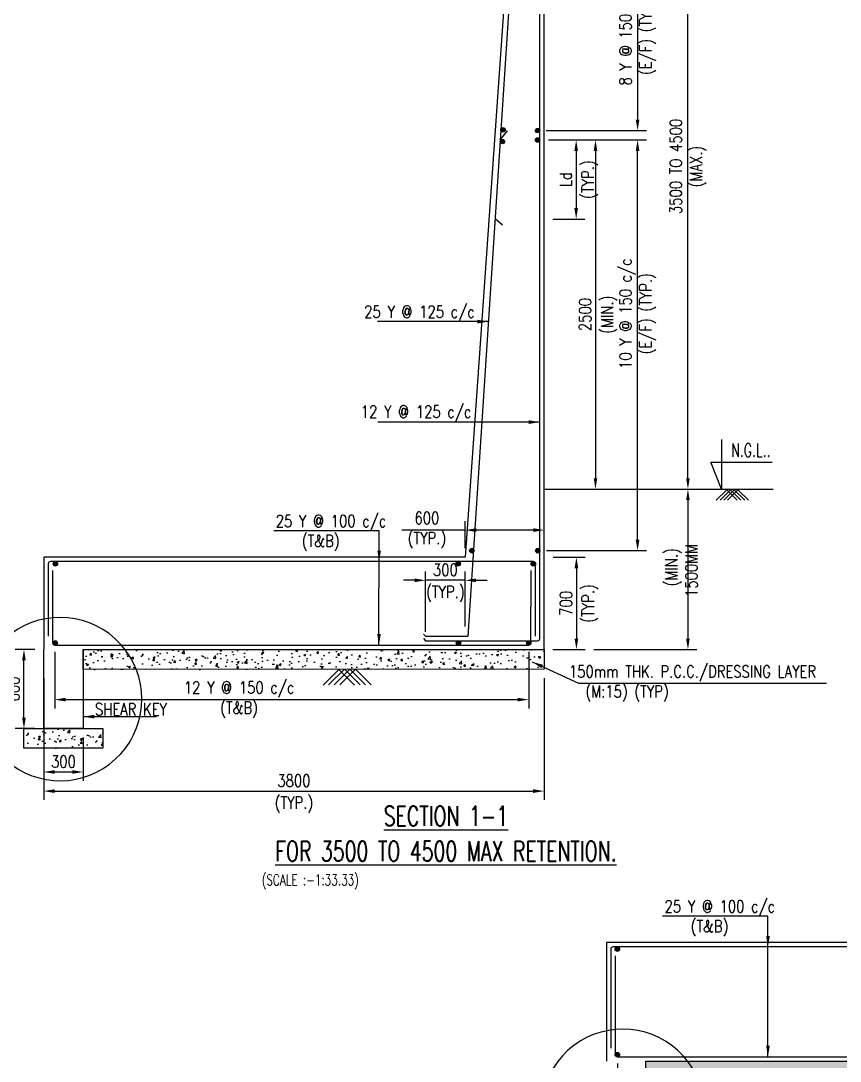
# Model space of a CAD drawing. Extents: x -69352 to 1013721, y -547461 to -186867.
# Drawn here: x 664960 to 683627, y -415184 to -391498 of the extents above; entities that cross this region are included whole.
import ezdxf
from ezdxf.enums import TextEntityAlignment as Align

# ---------------------------------------------------------------- set-up
doc = ezdxf.new("R2010")
doc.units = 0
doc.header["$LTSCALE"] = 500
doc.header["$MEASUREMENT"] = 0
doc.header["$PDMODE"] = 35
doc.header["$PDSIZE"] = -15
doc.layers.get('DEFPOINTS').update_dxf_attribs({"color": 4})
for name, color, linetype in [('FOOTING', 4, 'Continuous'), ('S-DIM-1', 5, 'Continuous'), ('S-FOOTING', 4, 'Continuous'), ('S-LEVEL SECTION', 3, 'Continuous'), ('S-PCC', 9, 'Continuous'), ('S-REINFORCEMENT', 6, 'Continuous'), ('S-RETAINING WALL', 6, 'Continuous'), ('S-TEXT', 2, 'Continuous'), ('S-TEXT-1 @ 1', 4, 'Continuous'), ('S-TITIL', 6, 'Continuous')]:
    doc.layers.add(name, color=color, linetype=linetype)
doc.styles.add('ROMANS', font='simplex.shx', dxfattribs={"width": 0.8, "height": 275})
doc.dimstyles.new('dim100', dxfattribs={"dimtxt": 250, "dimasz": 250, "dimexe": 200, "dimexo": 200, "dimgap": 100, "dimtad": 1, "dimdec": 0, "dimzin": 0, "dimdsep": 46, "dimtxsty": 'ROMANS', "dimcen": 0, "dimclrd": 5, "dimclre": 5, "dimclrt": 4, "dimadec": 0, "dimazin": 0, "dimtfac": 1, "dimtdec": 0, "dimtix": 1, "dimtofl": 0, "dimtmove": 2, "dimatfit": 3, "dimfxl": 0, "dimtolj": 1, "dimtzin": 0, "dimlwd": -1, "dimlwe": -1, "dimarcsym": 0})
doc.dimstyles.new('dim33.33', dxfattribs={"dimtxt": 250, "dimasz": 250, "dimexe": 200, "dimexo": 200, "dimgap": 100, "dimtad": 1, "dimdec": 0, "dimlfac": 0.333331, "dimzin": 0, "dimdsep": 46, "dimtxsty": 'ROMANS', "dimcen": 0, "dimclrd": 5, "dimclre": 5, "dimclrt": 4, "dimadec": 0, "dimazin": 0, "dimtfac": 1, "dimtdec": 0, "dimtix": 1, "dimtofl": 0, "dimtmove": 2, "dimatfit": 3, "dimfxl": 0, "dimtolj": 1, "dimtzin": 0, "dimlwd": -1, "dimlwe": -1, "dimarcsym": 0})
doc.dimstyles.new('dim50', dxfattribs={"dimtxt": 250, "dimasz": 250, "dimexe": 200, "dimexo": 200, "dimgap": 100, "dimtad": 1, "dimdec": 0, "dimlfac": 0.5, "dimzin": 0, "dimdsep": 46, "dimtxsty": 'ROMANS', "dimcen": 0, "dimclrd": 5, "dimclre": 5, "dimclrt": 4, "dimadec": 0, "dimazin": 0, "dimtfac": 1, "dimtdec": 0, "dimtix": 1, "dimtofl": 0, "dimtmove": 2, "dimatfit": 3, "dimfxl": 0, "dimtolj": 1, "dimtzin": 0, "dimlwd": -1, "dimlwe": -1, "dimarcsym": 0})

# ---------------------------------------------------------------- blocks, each defined once
blk = doc.blocks.new('*D657')
at = {"layer": 'DEFPOINTS', "color": 0}
for p in [(676982, -394211), (679011, -394211), (676736, -403561)]:
    blk.add_point(p, dxfattribs=at)
at = {"layer": 'S-DIM-1', "color": 5}
for p, q in [((677182, -394211), (679211, -394211)), ((676936, -403561), (679211, -403561))]:
    blk.add_line(p, q, dxfattribs=at)
at = {"layer": 'S-DIM-1', "color": 5, "lineweight": -3}
blk.add_line((679011, -403311), (679011, -394461), dxfattribs=at)
at = {"layer": 'S-DIM-1', "color": 5}
for points in [[(679053, -394461), (678969, -394461), (679011, -394211)], [(678969, -403311), (679053, -403311), (679011, -403561)]]:
    blk.add_solid(points, dxfattribs=at)
at = {"layer": 'S-DIM-1', "color": 4, "insert": (679011, -398164), "char_height": 275, "attachment_point": 5, "rotation": 90, "style": 'ROMANS'}
blk.add_mtext('\\A1;10 Y @ 150 c/c\\P(E/F) (TYP.)', dxfattribs=at)
blk = doc.blocks.new('*D658')
at = {"layer": 'DEFPOINTS', "color": 0}
for p in [(676886, -403711), (676882, -405811), (677618, -405811)]:
    blk.add_point(p, dxfattribs=at)
at = {"layer": 'S-DIM-1', "color": 5}
for p, q in [((677086, -403711), (677818, -403711)), ((677082, -405811), (677818, -405811))]:
    blk.add_line(p, q, dxfattribs=at)
at = {"layer": 'S-DIM-1', "color": 5, "lineweight": -3}
blk.add_line((677618, -403961), (677618, -405561), dxfattribs=at)
at = {"layer": 'S-DIM-1', "color": 5}
for points in [[(677660, -403961), (677576, -403961), (677618, -403711)], [(677576, -405561), (677660, -405561), (677618, -405811)]]:
    blk.add_solid(points, dxfattribs=at)
at = {"layer": 'S-DIM-1', "color": 4, "char_height": 275, "attachment_point": 5, "rotation": 90, "style": 'ROMANS'}
for s, insert in [('\\A1;700', (677381, -404761)), ('(TYP.)', (677928, -404761))]:
    blk.add_mtext(s, dxfattribs=dict(at, insert=insert))
blk = doc.blocks.new('*D659')
at = {"layer": 'DEFPOINTS', "color": 0}
for p in [(665732, -405661), (676532, -405661), (676532, -406952)]:
    blk.add_point(p, dxfattribs=at)
at = {"layer": 'S-DIM-1', "color": 5}
for p, q in [((665732, -405861), (665732, -407152)), ((676532, -405861), (676532, -407152)), ((665982, -406952), (676282, -406952))]:
    blk.add_line(p, q, dxfattribs=at)
for points in [[(665982, -406911), (665982, -406994), (665732, -406952)], [(676282, -406994), (676282, -406911), (676532, -406952)]]:
    blk.add_solid(points, dxfattribs=at)
at = {"layer": 'S-DIM-1', "color": 4, "insert": (669932, -406952), "char_height": 275, "attachment_point": 5, "style": 'ROMANS'}
blk.add_mtext('\\A1;12 Y @ 150 c/c\\P(T&B)', dxfattribs=at)
blk = doc.blocks.new('*D660')
at = {"layer": 'DEFPOINTS', "color": 0}
for p in [(665482, -406261), (676882, -406261), (676882, -409035)]:
    blk.add_point(p, dxfattribs=at)
at = {"layer": 'S-DIM-1', "color": 5}
for p, q in [((665482, -406461), (665482, -409235)), ((676882, -406461), (676882, -409235)), ((665732, -409035), (676632, -409035))]:
    blk.add_line(p, q, dxfattribs=at)
for points in [[(665732, -408993), (665732, -409077), (665482, -409035)], [(676632, -409077), (676632, -408993), (676882, -409035)]]:
    blk.add_solid(points, dxfattribs=at)
at = {"layer": 'S-DIM-1', "color": 4, "char_height": 275, "attachment_point": 5, "style": 'ROMANS'}
for s, insert in [('\\A1;3800', (671182, -408798)), ('(TYP.)', (671182, -409345))]:
    blk.add_mtext(s, dxfattribs=dict(at, insert=insert))
blk = doc.blocks.new('*D661')
at = {"layer": 'DEFPOINTS', "color": 0}
for p in [(676882, -389323), (680158, -389323), (678665, -402161)]:
    blk.add_point(p, dxfattribs=at)
at = {"layer": 'S-DIM-1', "color": 5}
for p, q in [((677082, -389323), (680358, -389323)), ((678865, -402161), (680358, -402161))]:
    blk.add_line(p, q, dxfattribs=at)
at = {"layer": 'S-DIM-1', "color": 5, "lineweight": -3}
blk.add_line((680158, -401911), (680158, -389573), dxfattribs=at)
at = {"layer": 'S-DIM-1', "color": 5}
for points in [[(680199, -389573), (680116, -389573), (680158, -389323)], [(680116, -401911), (680199, -401911), (680158, -402161)]]:
    blk.add_solid(points, dxfattribs=at)
at = {"layer": 'S-DIM-1', "color": 4, "insert": (680158, -394813), "char_height": 275, "attachment_point": 5, "rotation": 90, "style": 'ROMANS'}
blk.add_mtext('\\A1;3500 TO 4500\\P(MAX.)', dxfattribs=at)
blk = doc.blocks.new('*D664')
at = {"layer": 'DEFPOINTS', "color": 0}
for p in [(676782, -394211), (676882, -396011), (677612, -396011)]:
    blk.add_point(p, dxfattribs=at)
at = {"layer": 'S-DIM-1', "color": 5}
for p, q in [((676982, -394211), (677812, -394211)), ((677082, -396011), (677812, -396011))]:
    blk.add_line(p, q, dxfattribs=at)
at = {"layer": 'S-DIM-1', "color": 5, "lineweight": -3}
blk.add_line((677612, -394461), (677612, -395761), dxfattribs=at)
at = {"layer": 'S-DIM-1', "color": 5}
for points in [[(677654, -394461), (677570, -394461), (677612, -394211)], [(677570, -395761), (677654, -395761), (677612, -396011)]]:
    blk.add_solid(points, dxfattribs=at)
at = {"layer": 'S-DIM-1', "color": 4, "char_height": 275, "attachment_point": 5, "rotation": 90, "style": 'ROMANS'}
for s, insert in [('(TYP.)', (677921, -395111)), ('\\A1;Ld', (677374, -395111))]:
    blk.add_mtext(s, dxfattribs=dict(at, insert=insert))
blk = doc.blocks.new('*D665')
at = {"layer": 'DEFPOINTS', "color": 0}
for p in [(676982, -394211), (676886, -402161), (678052, -402161)]:
    blk.add_point(p, dxfattribs=at)
at = {"layer": 'S-DIM-1', "color": 5}
for p, q in [((677182, -394211), (678252, -394211)), ((677086, -402161), (678252, -402161))]:
    blk.add_line(p, q, dxfattribs=at)
at = {"layer": 'S-DIM-1', "color": 5, "lineweight": -3}
blk.add_line((678052, -394461), (678052, -401911), dxfattribs=at)
at = {"layer": 'S-DIM-1', "color": 5}
for points in [[(678094, -394461), (678011, -394461), (678052, -394211)], [(678011, -401911), (678094, -401911), (678052, -402161)]]:
    blk.add_solid(points, dxfattribs=at)
at = {"layer": 'S-DIM-1', "color": 4, "char_height": 275, "attachment_point": 5, "rotation": 90, "style": 'ROMANS'}
for s, insert in [('\\A1;2500', (677815, -398186)), ('(MIN.)', (678362, -398186))]:
    blk.add_mtext(s, dxfattribs=dict(at, insert=insert))
blk = doc.blocks.new('*D666')
at = {"layer": 'DEFPOINTS', "color": 0}
for p in [(679394, -402161), (677815, -405811), (680158, -405811)]:
    blk.add_point(p, dxfattribs=at)
at = {"layer": 'S-DIM-1', "color": 5}
for p, q in [((679594, -402161), (680358, -402161)), ((678015, -405811), (680358, -405811))]:
    blk.add_line(p, q, dxfattribs=at)
at = {"layer": 'S-DIM-1', "color": 5, "lineweight": -3}
blk.add_line((680158, -402411), (680158, -405561), dxfattribs=at)
at = {"layer": 'S-DIM-1', "color": 5}
for points in [[(680199, -402411), (680116, -402411), (680158, -402161)], [(680116, -405561), (680199, -405561), (680158, -405811)]]:
    blk.add_solid(points, dxfattribs=at)
at = {"layer": 'S-DIM-1', "color": 4, "insert": (680009, -404011), "char_height": 275, "attachment_point": 5, "rotation": 90, "style": 'ROMANS'}
blk.add_mtext('\\A1; (MIN.)\\P1500MM ', dxfattribs=at)
blk = doc.blocks.new('*D667')
at = {"layer": 'DEFPOINTS', "color": 0}
for p in [(675086, -403093), (675086, -403702), (676886, -403620)]:
    blk.add_point(p, dxfattribs=at)
at = {"layer": 'S-DIM-1', "color": 5}
for p, q in [((675086, -403502), (675086, -402893)), ((676886, -403420), (676886, -402893))]:
    blk.add_line(p, q, dxfattribs=at)
at = {"layer": 'S-DIM-1', "color": 5, "lineweight": -3}
for p, q in [((675086, -403093), (673639, -403093)), ((676636, -403093), (675336, -403093))]:
    blk.add_line(p, q, dxfattribs=at)
at = {"layer": 'S-DIM-1', "color": 5}
for points in [[(675336, -403051), (675336, -403135), (675086, -403093)], [(676636, -403135), (676636, -403051), (676886, -403093)]]:
    blk.add_solid(points, dxfattribs=at)
at = {"layer": 'S-DIM-1', "color": 4, "insert": (674211, -403093), "char_height": 275, "attachment_point": 5, "style": 'ROMANS'}
blk.add_mtext('\\A1;600\\P(TYP.)', dxfattribs=at)
blk = doc.blocks.new('*D668')
at = {"layer": 'DEFPOINTS', "color": 0}
for p in [(674182, -404236), (675082, -405484), (674182, -405611)]:
    blk.add_point(p, dxfattribs=at)
at = {"layer": 'S-DIM-1', "color": 5}
for p, q in [((674182, -405411), (674182, -404036)), ((675082, -405284), (675082, -404036))]:
    blk.add_line(p, q, dxfattribs=at)
at = {"layer": 'S-DIM-1', "color": 5, "lineweight": -3}
for p, q in [((673932, -404236), (673682, -404236)), ((675082, -404236), (674182, -404236)), ((675332, -404236), (675582, -404236))]:
    blk.add_line(p, q, dxfattribs=at)
at = {"layer": 'S-DIM-1', "color": 5}
for points in [[(673932, -404277), (673932, -404194), (674182, -404236)], [(675332, -404194), (675332, -404277), (675082, -404236)]]:
    blk.add_solid(points, dxfattribs=at)
at = {"layer": 'S-DIM-1', "color": 4, "char_height": 275, "attachment_point": 5, "style": 'ROMANS'}
for s, insert in [('\\A1;300', (674632, -403998)), ('(TYP.)', (674632, -404545))]:
    blk.add_mtext(s, dxfattribs=dict(at, insert=insert))
blk = doc.blocks.new('*D671')
at = {"layer": 'DEFPOINTS', "color": 0}
for p in [(678550, -415034), (690550, -415034), (690550, -416653)]:
    blk.add_point(p, dxfattribs=at)
at = {"layer": 'S-DIM-1', "color": 5}
for p, q in [((678550, -415234), (678550, -416853)), ((690550, -415234), (690550, -416853)), ((678800, -416653), (690300, -416653))]:
    blk.add_line(p, q, dxfattribs=at)
for points in [[(678800, -416612), (678800, -416695), (678550, -416653)], [(690300, -416695), (690300, -416612), (690550, -416653)]]:
    blk.add_solid(points, dxfattribs=at)
at = {"layer": 'S-DIM-1', "color": 4, "insert": (684250, -416653), "char_height": 275, "attachment_point": 5, "style": 'ROMANS'}
blk.add_mtext('\\A1;12 Y @ 100 c/c\\P(T&B)', dxfattribs=at)
blk = doc.blocks.new('*D743')
at = {"layer": 'DEFPOINTS', "color": 0}
for p in [(665482, -407611), (666382, -407611), (666382, -408600)]:
    blk.add_point(p, dxfattribs=at)
at = {"layer": 'S-DIM-1', "color": 5}
for p, q in [((665482, -407811), (665482, -408800)), ((666382, -407811), (666382, -408800)), ((665732, -408600), (666132, -408600))]:
    blk.add_line(p, q, dxfattribs=at)
for points in [[(665732, -408558), (665732, -408641), (665482, -408600)], [(666132, -408641), (666132, -408558), (666382, -408600)]]:
    blk.add_solid(points, dxfattribs=at)
at = {"layer": 'S-DIM-1', "color": 4, "insert": (665932, -408362), "char_height": 275, "attachment_point": 5, "style": 'ROMANS'}
blk.add_mtext('\\A1;300', dxfattribs=at)
blk = doc.blocks.new('*D744')
at = {"layer": 'DEFPOINTS', "color": 0}
for p in [(676732, -388973), (676732, -393997), (679011, -393997)]:
    blk.add_point(p, dxfattribs=at)
at = {"layer": 'S-DIM-1', "color": 5}
for p, q in [((676932, -388973), (679211, -388973)), ((676932, -393997), (679211, -393997))]:
    blk.add_line(p, q, dxfattribs=at)
at = {"layer": 'S-DIM-1', "color": 5, "lineweight": -3}
blk.add_line((679011, -389223), (679011, -393747), dxfattribs=at)
at = {"layer": 'S-DIM-1', "color": 5}
for points in [[(679053, -389223), (678969, -389223), (679011, -388973)], [(678969, -393747), (679053, -393747), (679011, -393997)]]:
    blk.add_solid(points, dxfattribs=at)
at = {"layer": 'S-DIM-1', "color": 4, "insert": (679011, -391805), "char_height": 275, "attachment_point": 5, "rotation": 90, "style": 'ROMANS'}
blk.add_mtext('\\A1;8 Y @ 150 c/c\\P(E/F) (TYP.)', dxfattribs=at)
blk = doc.blocks.new('*D749')
at = {"layer": 'DEFPOINTS', "color": 0}
for p in [(665032, -405811), (665482, -405811), (665482, -407611)]:
    blk.add_point(p, dxfattribs=at)
at = {"layer": 'S-DIM-1', "color": 5}
for p, q in [((665282, -405811), (664832, -405811)), ((665032, -407361), (665032, -406061)), ((665282, -407611), (664832, -407611))]:
    blk.add_line(p, q, dxfattribs=at)
for points in [[(665074, -406061), (664990, -406061), (665032, -405811)], [(664990, -407361), (665074, -407361), (665032, -407611)]]:
    blk.add_solid(points, dxfattribs=at)
at = {"layer": 'S-DIM-1', "color": 4, "insert": (664795, -406711), "char_height": 275, "attachment_point": 5, "rotation": 90, "style": 'ROMANS'}
blk.add_mtext('\\A1;600', dxfattribs=at)

msp = doc.modelspace()

# ---------------------------------------------------------------- hatches: boundary and pattern name
at = {"layer": 'S-PCC', "linetype": 'ByBlock'}
h = msp.add_hatch(dxfattribs=at)
h.set_pattern_fill('AR-CONC,_O', color=256, scale=66.666667)
h.set_pattern_definition([(50, (-16425775.17, 5516.05), (478.173455, -41.834757), [50, -550]), (355, (-16425775.17, 5516.05), (-92.500889, 501.461422), [40, -440]), (100.4514445, (-16425735.32, 5512.56), (385.672564, 459.626661), [42.493461, -467.428075]), (46.1842, (-16425775.2, 5649.4), (711.49422, -110.346187), [75, -825]), (96.6356355, (-16425715.9, 5640.2), (623.107964, 649.4124), [63.740228, -701.142507]), (351.184164, (-16425775.2, 5649.4), (623.107963, 649.4124), [60, -660]), (21, (-16425708.5, 5616.05), (397.938035, -268.412594), [50, -550]), (326, (-16425708.5, 5616.05), (162.210221, 483.433363), [40, -440]), (71.4514447, (-16425675.34, 5593.7), (560.148251, 215.020769), [42.49346, -467.428075]), (37.5, (-16425775.17, 5516.05), (8.1065702, 221.9292359), [0, -434.6666667, 0, -446.6666667, 0, -441.6666667]), (7.5, (-16425775.17, 5516.05), (175.3796916, 262.9411413), [0, -254.6666667, 0, -424.6666667, 0, -168.3333333]), (327.5, (-16425923.84, 5516.05), (355.8816241, -15.0365812), [0, -166.6666667, 0, -520, 0, -690]), (317.5, (-16425990.5, 5516.05), (388.7907796, 66.736655), [0, -216.6666667, 0, -345.3333333, 0, -490])])
h.paths.add_polyline_path([(666382.255, -406266.863), (666382.255, -405811.17), (676882.255, -405811.17), (676882.255, -406261.17)])
h = msp.add_hatch(dxfattribs=at)
h.set_pattern_fill('AR-CONC,_O', color=256, scale=66.666667)
h.set_pattern_definition([(50, (-16428385.17, 3716.05), (478.173455, -41.834757), [50, -550]), (355, (-16428385.17, 3716.05), (-92.500889, 501.461422), [40, -440]), (100.4514445, (-16428345.32, 3712.56), (385.672564, 459.626661), [42.493461, -467.428075]), (46.1842, (-16428385.2, 3849.4), (711.49422, -110.346187), [75, -825]), (96.6356355, (-16428325.9, 3840.2), (623.107964, 649.4124), [63.740228, -701.142507]), (351.184164, (-16428385.2, 3849.4), (623.107963, 649.4124), [60, -660]), (21, (-16428318.5, 3816.05), (397.938035, -268.412594), [50, -550]), (326, (-16428318.5, 3816.05), (162.210221, 483.433363), [40, -440]), (71.4514447, (-16428285.34, 3793.7), (560.148251, 215.020769), [42.49346, -467.428075]), (37.5, (-16428385.17, 3716.05), (8.1065702, 221.9292359), [0, -434.6666667, 0, -446.6666667, 0, -441.6666667]), (7.5, (-16428385.17, 3716.05), (175.3796916, 262.9411413), [0, -254.6666667, 0, -424.6666667, 0, -168.3333333]), (327.5, (-16428533.84, 3716.05), (355.8816241, -15.0365812), [0, -166.6666667, 0, -520, 0, -690]), (317.5, (-16428600.5, 3716.05), (388.7907796, 66.736655), [0, -216.6666667, 0, -345.3333333, 0, -490])])
h.paths.add_polyline_path([(665032.255, -408061.17), (665032.255, -407611.17), (666832.255, -407611.17), (666832.255, -408061.17)])
h = msp.add_hatch(dxfattribs=at)
h.set_pattern_fill('AR-CONC,_O', color=256, scale=66.666667)
h.set_pattern_definition([(50, (-16415407.43, -3856.85), (478.173455, -41.834757), [50, -550]), (355, (-16415407.43, -3856.85), (-92.500889, 501.461422), [40, -440]), (100.4514445, (-16415367.6, -3860.34), (385.672564, 459.626661), [42.493461, -467.428075]), (46.1842, (-16415407.43, -3723.5), (711.49422, -110.346187), [75, -825]), (96.6356355, (-16415348.14, -3732.7), (623.107964, 649.4124), [63.740228, -701.142507]), (351.184164, (-16415407.4, -3723.5), (623.107963, 649.4124), [60, -660]), (21, (-16415340.77, -3756.85), (397.938035, -268.412594), [50, -550]), (326, (-16415340.77, -3756.85), (162.210221, 483.433363), [40, -440]), (71.4514447, (-16415307.6, -3779.2), (560.148251, 215.020769), [42.49346, -467.428075]), (37.5, (-16415407.43, -3856.85), (8.1065702, 221.9292359), [0, -434.6666667, 0, -446.6666667, 0, -441.6666667]), (7.5, (-16415407.43, -3856.85), (175.3796916, 262.9411413), [0, -254.6666667, 0, -424.6666667, 0, -168.3333333]), (327.5, (-16415556.1, -3856.85), (355.8816241, -15.0365812), [0, -166.6666667, 0, -520, 0, -690]), (317.5, (-16415622.77, -3856.85), (388.7907796, 66.736655), [0, -216.6666667, 0, -345.3333333, 0, -490])])
h.paths.add_polyline_path([(679199.992, -415634.069), (679199.992, -415184.069), (690899.992, -415184.069), (690899.992, -415634.069)])

# ---------------------------------------------------------------- linework, layer by layer
at = {"layer": 'FOOTING', "ltscale": 0.3, "elevation": -19.392}
msp.add_lwpolyline([(666382.255, -405811.17), (666382.255, -407611.17), (665482.255, -407611.17), (665482.255, -405811.17)], dxfattribs=at)
at = {"layer": 'S-FOOTING'}
for p, q in [((688949.992, -412484.069, -8.324), (678299.992, -412484.069, -8.324)), ((678299.992, -412484.069, -8.324), (678299.992, -415184.069, -8.324))]:
    msp.add_line(p, q, dxfattribs=at)
at = {"layer": 'S-FOOTING', "elevation": -19.392}
for points in [[(675085.746, -403711.17), (665485.746, -403711.17), (665482.255, -405811.17)], [(666382.255, -405811.17), (676882.255, -405811.17)]]:
    msp.add_lwpolyline(points, dxfattribs=at)
at = {"layer": 'S-LEVEL SECTION'}
msp.add_line((676882.255, -402161.17, -19.392), (682102.08, -402161.17, -19.392), dxfattribs=at)
at = {"layer": 'S-LEVEL SECTION', "elevation": -19.392}
msp.add_lwpolyline([(680924.097, -401026.498), (680924.097, -402161.17), (680682.102, -401546.897), (682075.833, -401546.897)], dxfattribs=at)
at = {"layer": 'S-PCC', "elevation": -19.392}
for points in [[(681282.188, -402414.092), (681043.539, -402175.443), (680804.891, -402414.092)], [(681366.563, -402414.092), (681127.914, -402175.443), (680889.266, -402414.092)], [(681450.938, -402414.092), (681212.289, -402175.443), (680973.641, -402414.092)], [(681535.313, -402414.092), (681296.664, -402175.443), (681058.016, -402414.092)], [(672564.433, -406621.609), (672206.46, -406263.636), (671848.487, -406621.609)], [(672688.529, -406619.143), (672330.556, -406261.17), (671972.583, -406619.143)], [(672815.091, -406619.143), (672457.118, -406261.17), (672099.146, -406619.143)], [(672941.654, -406619.143), (672583.681, -406261.17), (672225.708, -406619.143)]]:
    msp.add_lwpolyline(points, dxfattribs=at)
at = {"layer": 'S-PCC'}
for points, elevation in [([(666382.255, -406266.863), (666382.255, -405811.17), (676882.255, -405811.17), (676882.255, -406261.17)], -19.392), ([(665032.255, -408061.17), (665032.255, -407611.17), (666832.255, -407611.17), (666832.255, -408061.17)], -19.392), ([(679199.992, -415634.069), (679199.992, -415184.069), (690899.992, -415184.069), (690899.992, -415634.069)], -8.324)]:
    msp.add_lwpolyline(points, close=True, dxfattribs=dict(at, elevation=elevation))
at = {"layer": 'S-REINFORCEMENT', "color": 5, "ltscale": 10}
msp.add_line((676224.727, -388923.222, -19.392), (675144.324, -405511.17, -19.392), dxfattribs=at)
for points, elevation in [([(674132.255, -405561.17), (674182.255, -405611.17), (676732.255, -405611.17, 0.414213562), (676782.255, -405561.17), (676782.255, -388873.222, 0.414213562), (676732.255, -388823.222), (676392.255, -388823.222)], -19.392), ([(676682.255, -405511.17), (676685.746, -403861.17, 0.414213562), (676635.746, -403811.17), (665635.746, -403811.17, 0.414213562), (665585.746, -403861.17), (665582.255, -405511.17)], -19.392), ([(665685.746, -404011.17), (665682.255, -405661.17, 0.414213562), (665732.255, -405711.17), (676532.255, -405711.17, 0.414213562), (676582.255, -405661.17), (676585.746, -404011.17)], -19.392), ([(690699.992, -414884.069), (690699.992, -412634.069, 0.414213562), (690649.992, -412584.069), (678449.992, -412584.069, 0.414213562), (678399.992, -412634.069), (678399.992, -414884.069)], -8.324), ([(678499.992, -412784.069), (678499.992, -415034.069, 0.414213562), (678549.992, -415084.069), (690549.992, -415084.069, 0.414213562), (690599.992, -415034.069), (690599.992, -412784.069)], -8.324)]:
    msp.add_lwpolyline(points, format="xyb", dxfattribs=dict(at, elevation=elevation))
at = {"layer": 'S-REINFORCEMENT', "color": 5, "ltscale": 10, "elevation": -19.392}
for points in [[(675880.48, -394208.608), (676049.796, -394002.077)], [(675763.888, -395998.699), (675929.977, -396143.965)], [(674132.255, -405461.17), (674182.255, -405511.17), (675144.324, -405511.17)]]:
    msp.add_lwpolyline(points, dxfattribs=at)
at = {"layer": 'S-REINFORCEMENT', "color": 5, "ltscale": 10, "const_width": 50}
for points, elevation in [([(675920.346, -393980.362, 1), (675970.346, -393980.362, 1)], -19.392), ([(676707.255, -393996.59, 1), (676757.255, -393996.59, 1)], -19.392), ([(675908.042, -394247.988, 1), (675958.042, -394247.988, 1)], -19.392), ([(676707.255, -394211.17, 1), (676757.255, -394211.17, 1)], -19.392), ([(675210.746, -403561.169, 1), (675260.746, -403561.169, 1)], -19.392), ([(676710.746, -403561.169, 1), (676760.746, -403561.169, 1)], -19.392), ([(665772.942, -403861.17, -1), (665722.942, -403861.17, -1)], -19.392), ([(674948.897, -403861.17, 1), (674898.897, -403861.17, 1)], -19.392), ([(676610.746, -403861.17, -1), (676660.746, -403861.17, -1)], -19.392), ([(665769.451, -405661.17, -1), (665719.451, -405661.17, -1)], -19.392), ([(674956.853, -405661.17, -1), (674906.853, -405661.17, -1)], -19.392), ([(676557.255, -405661.17, -1), (676507.255, -405661.17, -1)], -19.392), ([(678574.992, -412634.069, 1), (678524.992, -412634.069, 1)], -8.324), ([(678574.992, -415034.069, -1), (678524.992, -415034.069, -1)], -8.324)]:
    msp.add_lwpolyline(points, format="xyb", close=True, dxfattribs=dict(at, elevation=elevation))
at = {"layer": 'S-REINFORCEMENT', "color": 5, "ltscale": 10}
for centre in [(675945.346, -393980.362, -19.392), (676732.255, -393996.59, -19.392), (675933.042, -394247.988, -19.392), (676732.255, -394211.17, -19.392), (675235.746, -403561.169, -19.392), (676735.746, -403561.169, -19.392), (665747.942, -403861.17, -19.392), (674923.897, -403861.17, -19.392), (676635.746, -403861.17, -19.392), (665744.451, -405661.17, -19.392), (674931.853, -405661.17, -19.392), (676532.255, -405661.17, -19.392), (678549.992, -412634.069, -8.324), (678549.992, -415034.069, -8.324)]:
    msp.add_circle(centre, 50, dxfattribs=at)
at = {"layer": 'S-RETAINING WALL', "color": 4}
msp.add_line((676132.255, -388723.222, -19.392), (675085.746, -403711.17, -19.392), dxfattribs=at)
at = {"layer": 'S-RETAINING WALL', "color": 4, "elevation": -19.392}
msp.add_lwpolyline([(676882.255, -405811.17), (676882.255, -388723.222)], dxfattribs=at)
at = {"layer": 'S-TEXT', "color": 2, "ltscale": 11}
for centre in [(665857.255, -406939.983, -0.35), (678674.992, -416312.882, 10.718)]:
    msp.add_arc(centre, 1859.274, 233.5693979, 211.1762062, dxfattribs=at)

# ---------------------------------------------------------------- texts
at = {"layer": 'S-LEVEL SECTION', "style": 'ROMANS', "width": 0.7}
msp.add_text('N.G.L..', height=300, dxfattribs=at).set_placement((681141.568, -401272.484, 9.865), align=Align.MIDDLE_LEFT)
at = {"layer": 'S-TEXT', "style": 'ROMANS', "width": 0.7}
msp.add_text('(SCALE :-1:33.33)', height=250, dxfattribs=at).set_placement((671555.869, -411057.456, -8.324), align=Align.MIDDLE_CENTER)
at = {"layer": 'S-TEXT-1 @ 1', "style": 'ROMANS', "width": 0.8}
for s, p in [('25 Y @ 125 c/c', (672781.497, -398121.235, -19.392)), ('12 Y @ 125 c/c', (672705.144, -400397.277, -19.392)), ('25 Y @ 100 c/c', (670767.596, -402886.98, -19.392)), ('(T&B)', (671362.755, -403336.98, -19.392)), ('150mm THK. P.C.C./DRESSING LAYER', (677448.171, -406311.602, 170.195)), ('(M:15) (TYP)', (677823.927, -406766.456, 170.195)), ('SHEAR KEY', (666650.179, -407172.588, -19.392)), ('25 Y @ 100 c/c', (679625.218, -411659.879, -8.324)), ('(T&B)', (680220.377, -412109.879, -8.324))]:
    msp.add_text(s, height=275, dxfattribs=at).set_placement(p, align=Align.MIDDLE_LEFT)
at = {"layer": 'S-TITIL', "style": 'ROMANS', "width": 0.7}
for s, p in [('%%USECTION 1-1', (674645.417, -409602.288, 0.025)), ('%%UFOR 3500 TO 4500 MAX RETENTION.', (674645.417, -410402.288, 0.025))]:
    msp.add_text(s, height=450, dxfattribs=at).set_placement(p, align=Align.MIDDLE_CENTER)

# ---------------------------------------------------------------- dimensions: what is measured, and where the dimension line sits
at = {"layer": 'S-DIM-1'}
for base, p1, p2, angle, text, override, picture, middle in [((679010.989, -393996.59, -19.392), (676732.255, -388973.222, -19.392), (676732.255, -393996.59, -19.392), 270, '8 Y @ 150 c/c\\X(E/F) (TYP.)', {"dimtxt": 250, "dimasz": 250, "dimtofl": 1, "dimtmove": 0, "dimlwd": 65533}, '*D744', (679010.989, -391805.051, -19.392)), ((680157.616, -389323.222, -19.392), (678664.985, -402161.17, -19.392), (676882.255, -389323.222, -19.392), 270, '3500 TO 4500\\X(MAX.)', {"dimtxt": 250, "dimasz": 250, "dimtxsty": 'ROMANS', "dimtofl": 1, "dimtmove": 0, "dimlwd": 65533}, '*D661', (680157.616, -394813.418, -19.392)), ((679010.989, -394211.17, -19.392), (676735.746, -403561.169, -19.392), (676982.255, -394211.17, -19.392), 90, '10 Y @ 150 c/c\\X(E/F) (TYP.)', {"dimtxt": 250, "dimasz": 250, "dimtofl": 1, "dimtmove": 0, "dimlwd": 65533}, '*D657', (679010.989, -398164.07, -19.392)), ((680157.616, -405811.17, -19.392), (679393.99, -402161.17, -19.392), (677814.571, -405811.17, -19.392), 90, ' (MIN.)\\P1500MM ', {"dimtxsty": 'ROMANS', "dimtofl": 1, "dimtmove": 1, "dimlwd": 65533}, '*D666', (680560.676, -404011.17, -19.392)), ((675085.746, -403093.082, -19.392), (676885.746, -403619.59, -19.392), (675085.746, -403702.012, -19.392), 180, '<>\\X(TYP.)', {"dimtxt": 250, "dimasz": 250, "dimtofl": 1, "dimtmove": 0, "dimlwd": 65533}, '*D667', (674210.746, -403093.082, -19.392))]:
    dim = msp.add_linear_dim(base=base, p1=p1, p2=p2, angle=angle, text=text, dimstyle='dim33.33', override=override, dxfattribs=at)
    dim.commit()
    dim.dimension.update_dxf_attribs({"geometry": picture, "text_midpoint": middle, "dimtype": 160})
for base, p1, p2, angle, text, override, picture, middle in [((677611.934, -396011.17, -19.392), (676782.255, -394211.17, -19.392), (676882.255, -396011.17, -19.392), 90, 'Ld\\X(TYP.)', {"dimtxt": 250, "dimasz": 250, "dimtofl": 1, "dimtmove": 0, "dimlwd": 65533}, '*D664', (677611.934, -395111.17, -19.392)), ((678052.383, -402161.17, -19.392), (676982.255, -394211.17, -19.392), (676885.746, -402161.17, -19.392), 90, '2500\\X(MIN.)', {"dimtxt": 250, "dimasz": 250, "dimtxsty": 'ROMANS', "dimtofl": 1, "dimtmove": 0, "dimlwd": 65533}, '*D665', (678052.383, -398186.17, -19.392)), ((674182.255, -404235.514, -19.392), (675082.255, -405484.366, -19.392), (674182.255, -405611.17, -19.392), 180, '<>\\X(TYP.)', {"dimtxt": 250, "dimasz": 250, "dimtofl": 1, "dimtmove": 0, "dimlwd": 65533}, '*D668', (674632.255, -404235.514, -19.392)), ((677618.062, -405811.17, -19.392), (676885.746, -403711.17, -19.392), (676882.255, -405811.17, -19.392), 90, '<>\\X(TYP.)', {"dimtxt": 250, "dimasz": 250, "dimtxsty": 'ROMANS', "dimtofl": 1, "dimtmove": 0, "dimlwd": 65533}, '*D658', (677618.062, -404761.17, -19.392))]:
    dim = msp.add_linear_dim(base=base, p1=p1, p2=p2, angle=angle, text=text, dimstyle='dim33.33', override=override, dxfattribs=at)
    dim.commit()
    dim.dimension.update_dxf_attribs({"geometry": picture, "text_midpoint": middle})
for base, p1, p2, text, picture, middle in [((676532.255, -406952.464, 0.025), (665732.255, -405661.17, 0.025), (676532.255, -405661.17, -19.392), '12 Y @ 150 c/c\\X(T&B)', '*D659', (669932.255, -406952.464, 0.025)), ((690549.992, -416653.324, 11.093), (678549.992, -415034.069, -8.324), (690549.992, -415034.069, -8.324), '12 Y @ 100 c/c\\X(T&B)', '*D671', (684249.992, -416653.324, 11.093))]:
    dim = msp.add_linear_dim(base=base, p1=p1, p2=p2, text=text, dimstyle='dim33.33', override={"dimtxt": 250, "dimasz": 250, "dimtmove": 0}, dxfattribs=at)
    dim.commit()
    dim.dimension.update_dxf_attribs({"geometry": picture, "text_midpoint": middle, "dimtype": 160})
for p2, distance, picture, middle in [((665482.255, -405811.17, -19.392), 450.22, '*D749', (664794.535, -406711.17, -8.324)), ((666382.255, -407611.17, -19.392), -988.383, '*D743', (665932.255, -408362.053, -11.068))]:
    dim = msp.add_aligned_dim(p1=(665482.255, -407611.17, -19.392), p2=p2, distance=distance, dimstyle='dim33.33', override={"dimtmove": 0}, dxfattribs=at)
    dim.commit()
    dim.dimension.update_dxf_attribs({"geometry": picture, "text_midpoint": middle})
dim = msp.add_linear_dim(base=(676882.255, -409035.111, 0.025), p1=(665482.255, -406261.17, 0.025), p2=(676882.255, -406261.17, -19.392), text='<>\\X(TYP.)', dimstyle='dim33.33', override={"dimtxt": 250, "dimasz": 250, "dimtmove": 0}, dxfattribs=at)
dim.commit()
dim.dimension.update_dxf_attribs({"geometry": '*D660', "text_midpoint": (671182.255, -409035.111, 0.025)})

# ---------------------------------------------------------------- leaders
for points, override in [([(673123.268, -403811.17, -19.392), (673123.268, -403111.98, -19.392), (670722.521, -403111.98, -19.392)], {"dimtad": 0, "dimarcsym": 1}), ([(673119.777, -405711.17, -19.392), (673123.268, -403111.98, -19.392), (670722.521, -403111.98, -19.392)], {"dimgap": 100, "dimtad": 0, "dimarcsym": 1}), ([(681980.89, -412584.069, -8.324), (681980.89, -411884.879, -8.324), (679580.143, -411884.879, -8.324)], {"dimtad": 0, "dimarcsym": 1}), ([(681980.89, -415084.069, -8.324), (681980.89, -411884.879, -8.324), (679580.143, -411884.879, -8.324)], {"dimgap": 100, "dimtad": 0, "dimarcsym": 1})]:
    msp.add_leader(points, dimstyle='dim100', override=override)
at = {"layer": 'FOOTING', "ltscale": 0.3}
msp.add_leader([(666385.167, -407340.27, -19.392), (668052.622, -407340.27, -19.392)], dimstyle='dim50', override={"dimgap": 100, "dimtad": 0}, dxfattribs=at)
at = {"layer": 'S-DIM-1'}
for points in [[(675610.989, -398346.235, -19.392), (673085.227, -398346.235, -19.392)], [(676782.255, -400634.492, -19.392), (673091.379, -400634.492, -19.392)], [(676611.755, -406092.714, -19.392), (677668.255, -406578.17, -19.392), (683313.315, -406578.17, -19.392)]]:
    msp.add_leader(points, dimstyle='dim100', dxfattribs=at)

doc.saveas('drawing.dxf')
